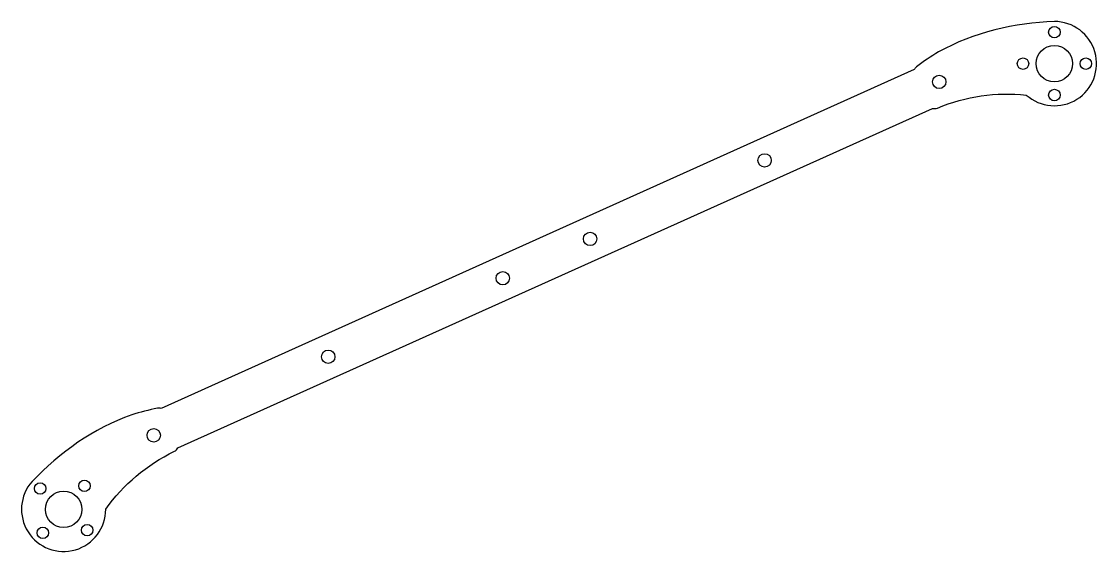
# Model space of a CAD drawing. Header units: millimetres. Extents: x -270 to 11, y -127 to 11.
import ezdxf

# ---------------------------------------------------------------- set-up
doc = ezdxf.new("R2010")
doc.units = ezdxf.units.MM

msp = doc.modelspace()

# ---------------------------------------------------------------- linework, layer by layer
at = {"color": 7, "linetype": 'Continuous', "lineweight": 25}
for p, q in [((-36.6, -1.55), (-233.39, -90.03)), ((-228.98, -100.33), (-31.82, -11.68))]:
    msp.add_line(p, q, dxfattribs=at)
for centre, radius in [((0, 8.2), 1.5), ((0, 0), 4.75), ((-8.2, 0), 1.5), ((8.2, 0), 1.5), ((-30.08, -4.77), 1.75), ((0, -8.2), 1.5), ((-75.7, -25.26), 1.75), ((-121.3, -45.77), 1.75), ((-144.1, -56.02), 1.75), ((-189.7, -76.53), 1.75), ((-235.3, -97.05), 1.75), ((-264.97, -110.94), 1.5), ((-253.4, -110.25), 1.5), ((-258.84, -116.38), 4.75), ((-252.7, -121.83), 1.5), ((-264.28, -122.52), 1.5)]:
    msp.add_circle(centre, radius, dxfattribs=at)
for centre, radius, start, end in [((0, 0), 11, 228.1982, 90), ((-34.81, -2.43), 2, 128.2628, 153.8499), ((-31.31, -9.75), 2, 255.0781, 292.2946), ((-233.92, -91.96), 2, 74.5709, 100.158), ((-230.77, -99.43), 2, 296.1262, 333.3427), ((-258.84, -116.38), 11, 138.4208, 0.2226)]:
    msp.add_arc(centre, radius, start, end, dxfattribs=at)
for points, knots in [([(0, 11), (-10.36, 10.56), (-23.52, 7.73), (-34.21, 0.59), (-36.04, -0.86)], [0.0398765, 0.0398765, 0.0398765, 0.0398765, 0.825318, 1, 1, 1, 1]), ([(-234.28, -89.99), (-236.58, -90.4), (-249.01, -93.66), (-259.86, -101.62), (-267.07, -109.08)], [0.0398765, 0.0398765, 0.0398765, 0.0398765, 0.2145585, 1, 1, 1, 1])]:
    msp.add_open_spline(points, degree=3, knots=knots, dxfattribs=at)
for points in [[(-30.55, -11.6), (-23.03, -8.51), (-15.26, -7.38), (-7.33, -8.2)], [(-247.84, -116.34), (-243.19, -109.86), (-237.19, -104.81), (-229.89, -101.23)]]:
    msp.add_open_spline(points, degree=3, dxfattribs=at)

doc.saveas('drawing.dxf')
